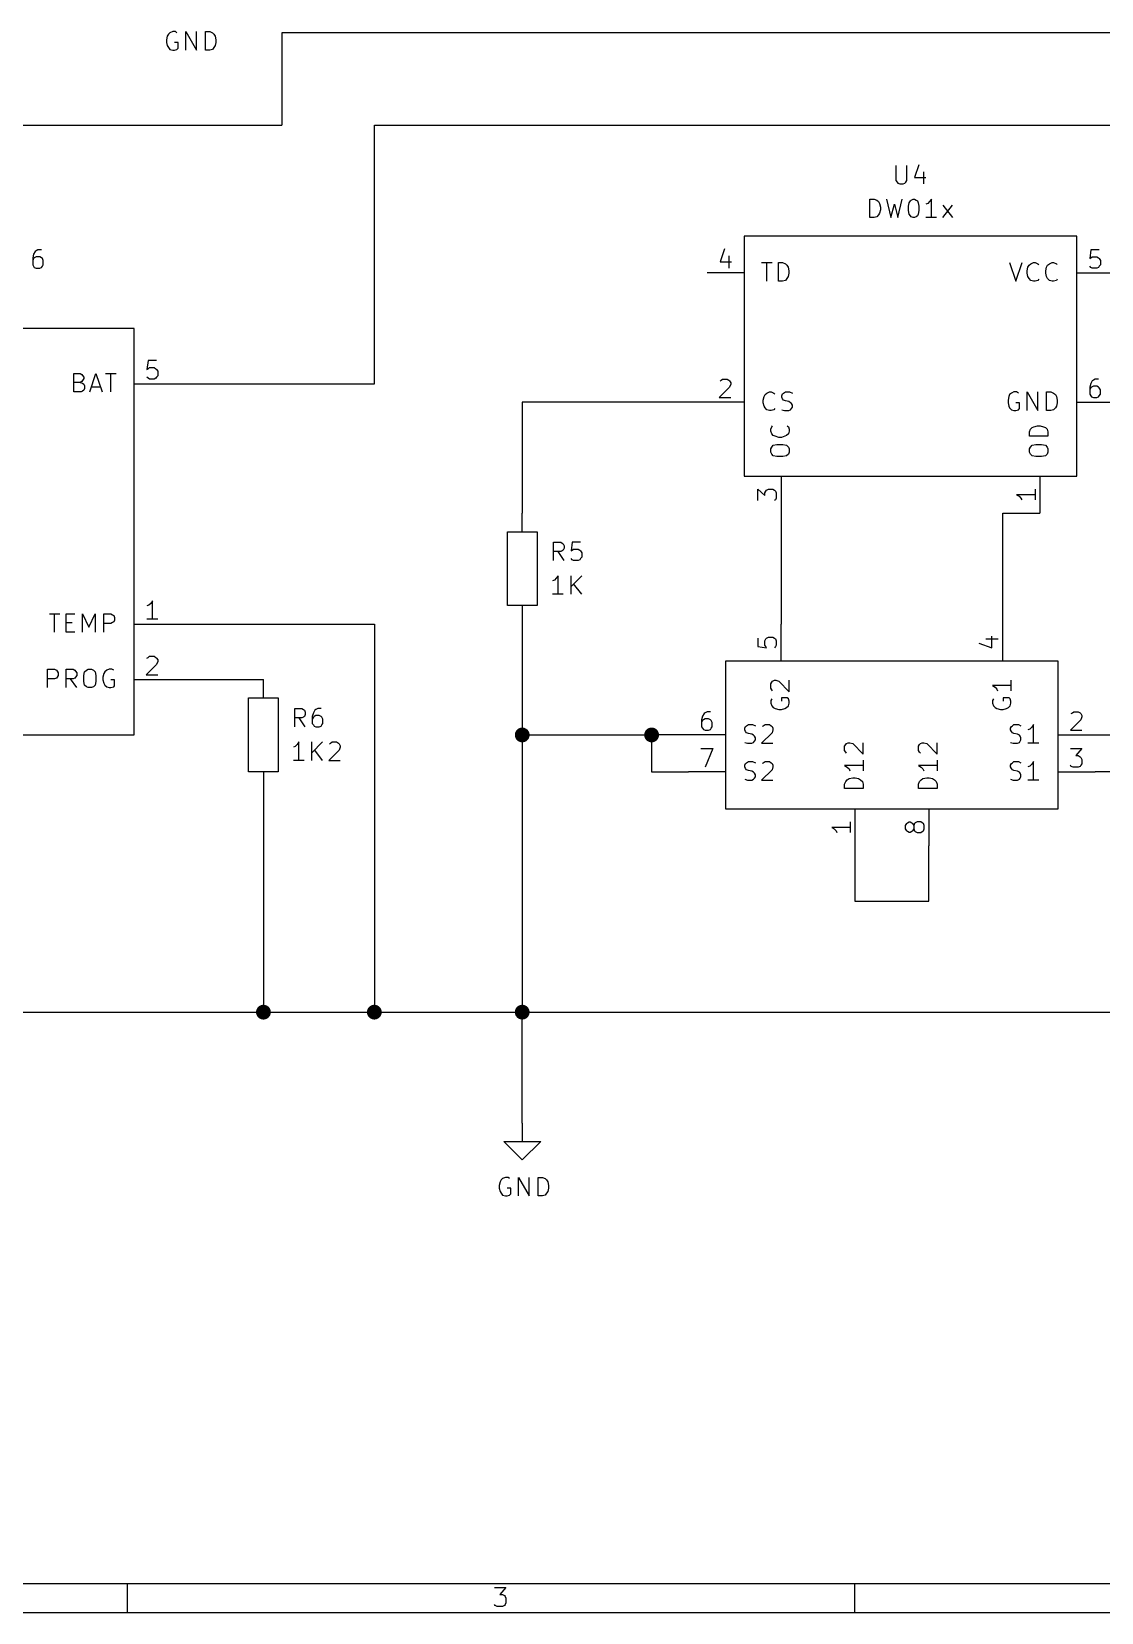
# Model space of a CAD drawing. Extents: x 10 to 287, y -200 to -10.
# Drawn here: x 103.5 to 176.9, y -200 to -91.4 of the extents above; entities that cross this region are included whole.
import ezdxf

# ---------------------------------------------------------------- set-up
doc = ezdxf.new("R2010")
doc.units = 0
doc.header["$MEASUREMENT"] = 0
for name, color, linetype in [('CYAN2', 4, 'CONTINUOUS'), ('GREEN2', 3, 'CONTINUOUS'), ('RED2', 1, 'CONTINUOUS')]:
    doc.layers.add(name, color=color, linetype=linetype)

msp = doc.modelspace()

# ---------------------------------------------------------------- linework, layer by layer
at = {"layer": 'CYAN2', "linetype": 'CONTINUOUS'}
for p, q in [((112.776, -91.6686), (112.725, -91.9226)), ((112.725, -91.9226), (112.725, -92.1004)), ((112.725, -92.1004), (112.776, -92.329)), ((112.852, -91.5416), (112.776, -91.6686)), ((112.776, -92.329), (112.852, -92.456)), ((112.954, -91.44), (112.852, -91.5416)), ((113.157, -91.3638), (112.954, -91.44)), ((113.335, -91.3638), (113.157, -91.3638)), ((113.513, -92.1004), (113.259, -92.1004)), ((113.436, -91.44), (113.335, -91.3638)), ((113.513, -92.5068), (113.513, -92.1004)), ((114.046, -92.6338), (114.046, -91.3638)), ((114.046, -91.3638), (114.783, -92.6338)), ((114.783, -92.6338), (114.783, -91.3638)), ((115.392, -92.6338), (115.392, -91.3638)), ((115.392, -91.3638), (115.697, -91.3638)), ((115.697, -91.3638), (115.875, -91.44)), ((115.875, -91.44), (115.976, -91.5416)), ((115.976, -91.5416), (116.053, -91.6686)), ((116.053, -92.329), (115.976, -92.456)), ((116.053, -91.6686), (116.103, -91.9226)), ((116.103, -92.1004), (116.053, -92.329)), ((116.103, -91.9226), (116.103, -92.1004)), ((112.852, -92.456), (112.954, -92.583)), ((112.954, -92.583), (113.157, -92.6338)), ((113.157, -92.6338), (113.259, -92.6338)), ((113.259, -92.6338), (113.436, -92.583)), ((113.436, -92.583), (113.513, -92.5068)), ((115.697, -92.6338), (115.392, -92.6338)), ((115.875, -92.583), (115.697, -92.6338)), ((115.976, -92.456), (115.875, -92.583)), ((162.839, -100.559), (162.839, -101.6)), ((163.576, -101.6), (163.576, -100.559)), ((164.414, -100.508), (164.109, -101.397)), ((164.719, -100.99), (164.719, -101.829)), ((162.839, -101.6), (162.916, -101.702)), ((162.916, -101.702), (162.966, -101.778)), ((162.966, -101.778), (163.093, -101.829)), ((163.093, -101.829), (163.322, -101.829)), ((163.322, -101.829), (163.449, -101.778)), ((163.449, -101.778), (163.525, -101.702)), ((163.525, -101.702), (163.576, -101.6)), ((164.109, -101.397), (164.897, -101.397)), ((161.036, -104.14), (161.036, -102.87)), ((161.036, -102.87), (161.341, -102.87)), ((161.341, -102.87), (161.519, -102.946)), ((161.519, -102.946), (161.646, -103.048)), ((161.646, -103.048), (161.696, -103.175)), ((161.696, -103.175), (161.773, -103.429)), ((162.179, -102.87), (162.484, -104.14)), ((162.966, -104.14), (163.271, -102.87)), ((163.703, -103.353), (163.754, -103.124)), ((163.754, -103.124), (163.83, -102.997)), ((163.83, -102.997), (163.881, -102.946)), ((163.881, -102.946), (164.008, -102.87)), ((164.008, -102.87), (164.109, -102.87)), ((164.109, -102.87), (164.236, -102.946)), ((164.236, -102.946), (164.313, -102.997)), ((164.313, -102.997), (164.363, -103.124)), ((164.363, -103.124), (164.414, -103.353)), ((165.024, -103.175), (164.897, -103.226)), ((165.151, -103.048), (165.024, -103.175)), ((165.278, -102.87), (165.151, -103.048)), ((165.278, -104.14), (165.278, -102.87)), ((161.341, -104.14), (161.036, -104.14)), ((161.519, -104.089), (161.341, -104.14)), ((161.646, -103.962), (161.519, -104.089)), ((161.696, -103.835), (161.646, -103.962)), ((161.773, -103.607), (161.696, -103.835)), ((161.773, -103.429), (161.773, -103.607)), ((162.484, -104.14), (162.738, -103.226)), ((162.738, -103.226), (162.966, -104.14)), ((163.703, -103.657), (163.703, -103.353)), ((163.754, -103.911), (163.703, -103.657)), ((163.83, -104.013), (163.754, -103.911)), ((163.881, -104.089), (163.83, -104.013)), ((164.008, -104.14), (163.881, -104.089)), ((164.109, -104.14), (164.008, -104.14)), ((164.236, -104.089), (164.109, -104.14)), ((164.313, -104.013), (164.236, -104.089)), ((164.363, -103.911), (164.313, -104.013)), ((164.414, -103.657), (164.363, -103.911)), ((164.414, -103.353), (164.414, -103.657)), ((165.633, -104.14), (164.897, -104.14)), ((166.065, -104.14), (166.726, -103.302)), ((166.065, -103.302), (166.726, -104.14)), ((103.759, -106.426), (103.708, -106.477)), ((103.886, -106.35), (103.759, -106.426)), ((104.14, -106.35), (103.886, -106.35)), ((103.581, -106.655), (103.53, -106.909)), ((103.53, -106.909), (103.53, -107.391)), ((103.581, -106.959), (103.53, -107.086)), ((103.53, -107.391), (103.581, -107.493)), ((103.708, -106.477), (103.581, -106.655)), ((103.632, -106.909), (103.581, -106.959)), ((103.581, -107.493), (103.632, -107.569)), ((103.759, -106.832), (103.632, -106.909)), ((104.013, -106.832), (103.759, -106.832)), ((104.14, -106.909), (104.013, -106.832)), ((104.191, -106.959), (104.14, -106.909)), ((104.14, -107.569), (104.191, -107.493)), ((104.242, -107.086), (104.191, -106.959)), ((104.191, -107.493), (104.242, -107.391)), ((104.242, -107.391), (104.242, -107.086)), ((153.594, -107.239), (154.33, -107.239)), ((153.975, -108.509), (153.975, -107.239)), ((154.762, -108.509), (154.762, -107.239)), ((154.762, -107.239), (155.042, -107.239)), ((155.042, -107.239), (155.245, -107.315)), ((155.245, -107.315), (155.346, -107.417)), ((155.346, -107.417), (155.423, -107.544)), ((155.423, -107.544), (155.473, -107.798)), ((170.637, -107.239), (171.069, -108.509)), ((171.069, -108.509), (171.501, -107.239)), ((171.856, -107.798), (171.907, -107.544)), ((171.907, -107.544), (171.983, -107.417)), ((171.983, -107.417), (172.11, -107.315)), ((172.11, -107.315), (172.288, -107.239)), ((172.288, -107.239), (172.39, -107.239)), ((172.39, -107.239), (172.593, -107.315)), ((172.593, -107.315), (172.644, -107.366)), ((173.126, -107.798), (173.177, -107.544)), ((173.177, -107.544), (173.253, -107.417)), ((173.253, -107.417), (173.38, -107.315)), ((173.38, -107.315), (173.558, -107.239)), ((173.558, -107.239), (173.66, -107.239)), ((173.66, -107.239), (173.863, -107.315)), ((173.863, -107.315), (173.914, -107.366)), ((103.632, -107.569), (103.759, -107.62)), ((103.759, -107.62), (104.013, -107.62)), ((104.013, -107.62), (104.14, -107.569)), ((155.042, -108.509), (154.762, -108.509)), ((155.245, -108.458), (155.042, -108.509)), ((155.346, -108.331), (155.245, -108.458)), ((155.423, -108.204), (155.346, -108.331)), ((155.473, -107.975), (155.423, -108.204)), ((155.473, -107.798), (155.473, -107.975)), ((171.856, -107.975), (171.856, -107.798)), ((171.907, -108.204), (171.856, -107.975)), ((171.983, -108.331), (171.907, -108.204)), ((172.11, -108.458), (171.983, -108.331)), ((172.288, -108.509), (172.11, -108.458)), ((172.39, -108.509), (172.288, -108.509)), ((172.593, -108.458), (172.39, -108.509)), ((172.644, -108.382), (172.593, -108.458)), ((173.126, -107.975), (173.126, -107.798)), ((173.177, -108.204), (173.126, -107.975)), ((173.253, -108.331), (173.177, -108.204)), ((173.38, -108.458), (173.253, -108.331)), ((173.558, -108.509), (173.38, -108.458)), ((173.66, -108.509), (173.558, -108.509)), ((173.863, -108.458), (173.66, -108.509)), ((173.914, -108.382), (173.863, -108.458)), ((106.35, -116.129), (106.35, -114.859)), ((106.35, -114.859), (106.782, -114.859)), ((106.782, -114.859), (106.909, -114.935)), ((106.909, -114.935), (106.959, -114.986)), ((106.959, -114.986), (107.036, -115.113)), ((107.036, -115.113), (107.036, -115.214)), ((107.442, -116.129), (107.874, -114.859)), ((107.874, -114.859), (108.306, -116.129)), ((108.534, -114.859), (109.271, -114.859)), ((108.89, -116.129), (108.89, -114.859)), ((106.782, -115.468), (106.35, -115.468)), ((106.858, -116.129), (106.35, -116.129)), ((106.909, -115.418), (106.782, -115.468)), ((106.782, -115.468), (106.959, -115.519)), ((106.959, -116.078), (106.858, -116.129)), ((106.959, -115.341), (106.909, -115.418)), ((107.036, -115.214), (106.959, -115.341)), ((106.959, -115.519), (107.036, -115.595)), ((107.036, -116.002), (106.959, -116.078)), ((107.036, -115.595), (107.086, -115.697)), ((107.086, -115.9), (107.036, -116.002)), ((107.086, -115.697), (107.086, -115.9)), ((107.569, -115.773), (108.179, -115.773)), ((153.848, -116.307), (153.975, -116.205)), ((153.975, -116.205), (154.153, -116.129)), ((154.153, -116.129), (154.254, -116.129)), ((154.254, -116.129), (154.457, -116.205)), ((154.457, -116.205), (154.508, -116.256)), ((155.042, -116.256), (155.118, -116.205)), ((155.118, -116.205), (155.245, -116.129)), ((155.245, -116.129), (155.524, -116.129)), ((155.524, -116.129), (155.727, -116.205)), ((170.764, -116.205), (170.637, -116.307)), ((170.942, -116.129), (170.764, -116.205)), ((171.12, -116.129), (170.942, -116.129)), ((171.247, -116.205), (171.12, -116.129)), ((171.856, -117.399), (171.856, -116.129)), ((171.856, -116.129), (172.593, -117.399)), ((172.593, -117.399), (172.593, -116.129)), ((173.177, -117.399), (173.177, -116.129)), ((173.177, -116.129), (173.482, -116.129)), ((173.482, -116.129), (173.66, -116.205)), ((173.66, -116.205), (173.787, -116.307)), ((153.721, -116.688), (153.772, -116.434)), ((153.721, -116.865), (153.721, -116.688)), ((153.772, -117.094), (153.721, -116.865)), ((153.772, -116.434), (153.848, -116.307)), ((153.848, -117.221), (153.772, -117.094)), ((153.975, -117.348), (153.848, -117.221)), ((154.508, -117.272), (154.457, -117.348)), ((154.991, -116.383), (155.042, -116.256)), ((154.991, -116.484), (154.991, -116.383)), ((155.042, -116.611), (154.991, -116.484)), ((155.118, -116.688), (155.042, -116.611)), ((155.245, -116.738), (155.118, -116.688)), ((155.473, -116.789), (155.245, -116.738)), ((155.6, -116.865), (155.473, -116.789)), ((155.651, -116.916), (155.6, -116.865)), ((155.6, -117.348), (155.651, -117.272)), ((155.727, -117.043), (155.651, -116.916)), ((155.651, -117.272), (155.727, -117.17)), ((155.727, -117.17), (155.727, -117.043)), ((170.586, -116.434), (170.536, -116.688)), ((170.536, -116.688), (170.536, -116.865)), ((170.536, -116.865), (170.586, -117.094)), ((170.637, -116.307), (170.586, -116.434)), ((170.586, -117.094), (170.637, -117.221)), ((170.637, -117.221), (170.764, -117.348)), ((171.323, -116.865), (171.069, -116.865)), ((171.247, -117.348), (171.323, -117.272)), ((171.323, -117.272), (171.323, -116.865)), ((173.787, -117.221), (173.66, -117.348)), ((173.787, -116.307), (173.863, -116.434)), ((173.863, -117.094), (173.787, -117.221)), ((173.863, -116.434), (173.914, -116.688)), ((173.914, -116.865), (173.863, -117.094)), ((173.914, -116.688), (173.914, -116.865)), ((154.153, -117.399), (153.975, -117.348)), ((154.254, -117.399), (154.153, -117.399)), ((154.457, -117.348), (154.254, -117.399)), ((154.991, -117.348), (155.169, -117.399)), ((155.169, -117.399), (155.473, -117.399)), ((155.473, -117.399), (155.6, -117.348)), ((170.764, -117.348), (170.942, -117.399)), ((170.942, -117.399), (171.069, -117.399)), ((171.069, -117.399), (171.247, -117.348)), ((173.482, -117.399), (173.177, -117.399)), ((173.66, -117.348), (173.482, -117.399)), ((154.229, -118.694), (154.305, -118.516)), ((154.229, -118.821), (154.229, -118.694)), ((154.305, -118.999), (154.229, -118.821)), ((154.305, -118.516), (154.356, -118.466)), ((154.407, -119.126), (154.305, -118.999)), ((154.534, -119.177), (154.407, -119.126)), ((154.788, -119.253), (154.534, -119.177)), ((154.965, -119.253), (154.788, -119.253)), ((155.194, -119.177), (154.965, -119.253)), ((155.321, -119.126), (155.194, -119.177)), ((155.448, -118.999), (155.321, -119.126)), ((155.372, -118.466), (155.448, -118.516)), ((155.448, -118.516), (155.499, -118.694)), ((155.499, -118.821), (155.448, -118.999)), ((155.499, -118.694), (155.499, -118.821)), ((172.009, -118.872), (172.085, -118.694)), ((172.009, -119.177), (172.009, -118.872)), ((173.279, -119.177), (172.009, -119.177)), ((172.085, -118.694), (172.187, -118.567)), ((172.187, -118.567), (172.314, -118.516)), ((172.314, -118.516), (172.568, -118.466)), ((172.568, -118.466), (172.745, -118.466)), ((172.745, -118.466), (172.974, -118.516)), ((172.974, -118.516), (173.101, -118.567)), ((173.101, -118.567), (173.228, -118.694)), ((173.228, -118.694), (173.279, -118.872)), ((173.279, -118.872), (173.279, -119.177)), ((154.229, -120.04), (154.305, -119.913)), ((154.229, -120.269), (154.229, -120.04)), ((154.305, -120.396), (154.229, -120.269)), ((154.305, -119.913), (154.407, -119.786)), ((154.407, -120.523), (154.305, -120.396)), ((154.407, -119.786), (154.661, -119.736)), ((154.661, -120.574), (154.407, -120.523)), ((154.661, -119.736), (155.067, -119.736)), ((155.067, -120.574), (154.661, -120.574)), ((155.067, -119.736), (155.321, -119.786)), ((155.321, -120.523), (155.067, -120.574)), ((155.321, -119.786), (155.448, -119.913)), ((155.448, -120.396), (155.321, -120.523)), ((155.448, -119.913), (155.499, -120.04)), ((155.499, -120.269), (155.448, -120.396)), ((155.499, -120.04), (155.499, -120.269)), ((172.009, -120.04), (172.085, -119.913)), ((172.009, -120.269), (172.009, -120.04)), ((172.085, -120.396), (172.009, -120.269)), ((172.085, -119.913), (172.187, -119.786)), ((172.187, -120.523), (172.085, -120.396)), ((172.187, -119.786), (172.441, -119.736)), ((172.441, -120.574), (172.187, -120.523)), ((172.441, -119.736), (172.847, -119.736)), ((172.847, -120.574), (172.441, -120.574)), ((172.847, -119.736), (173.101, -119.786)), ((173.101, -120.523), (172.847, -120.574)), ((173.101, -119.786), (173.228, -119.913)), ((173.228, -120.396), (173.101, -120.523)), ((173.228, -119.913), (173.279, -120.04)), ((173.279, -120.269), (173.228, -120.396)), ((173.279, -120.04), (173.279, -120.269)), ((139.319, -127.711), (139.319, -126.441)), ((139.319, -126.441), (139.802, -126.441)), ((139.802, -127.102), (139.319, -127.102)), ((140.03, -127.711), (139.624, -127.102)), ((139.802, -126.441), (139.903, -126.517)), ((139.903, -127.051), (139.802, -127.102)), ((139.903, -126.517), (139.979, -126.568)), ((139.979, -127), (139.903, -127.051)), ((139.979, -126.568), (140.03, -126.695)), ((140.03, -126.873), (139.979, -127)), ((140.03, -126.695), (140.03, -126.873)), ((140.589, -126.441), (140.513, -127.051)), ((140.513, -127.051), (140.589, -127)), ((141.173, -126.441), (140.589, -126.441)), ((140.589, -127), (140.691, -126.924)), ((140.691, -126.924), (140.995, -126.924)), ((140.995, -126.924), (141.122, -127)), ((141.122, -127), (141.173, -127.051)), ((141.173, -127.051), (141.249, -127.178)), ((140.589, -127.66), (140.513, -127.584)), ((140.691, -127.711), (140.589, -127.66)), ((140.995, -127.711), (140.691, -127.711)), ((141.122, -127.66), (140.995, -127.711)), ((141.173, -127.584), (141.122, -127.66)), ((141.249, -127.483), (141.173, -127.584)), ((141.249, -127.178), (141.249, -127.483)), ((139.37, -129.057), (139.243, -129.108)), ((139.497, -128.93), (139.37, -129.057)), ((139.624, -128.753), (139.497, -128.93)), ((139.624, -130.023), (139.624, -128.753)), ((140.513, -130.023), (140.513, -128.753)), ((141.249, -128.753), (140.513, -129.489)), ((139.979, -130.023), (139.243, -130.023)), ((141.249, -130.023), (140.691, -129.311)), ((104.673, -131.369), (105.385, -131.369)), ((105.029, -132.639), (105.029, -131.369)), ((105.816, -132.639), (105.816, -131.369)), ((105.816, -131.369), (106.426, -131.369)), ((106.959, -132.639), (106.959, -131.369)), ((106.959, -131.369), (107.391, -132.283)), ((107.391, -132.283), (107.823, -131.369)), ((107.823, -131.369), (107.823, -132.639)), ((108.407, -132.639), (108.407, -131.369)), ((108.407, -131.369), (108.89, -131.369)), ((108.89, -131.369), (109.017, -131.445)), ((109.017, -131.445), (109.093, -131.496)), ((105.816, -131.978), (106.248, -131.978)), ((108.89, -132.029), (108.407, -132.029)), ((109.017, -131.978), (108.89, -132.029)), ((109.093, -131.928), (109.017, -131.978)), ((109.093, -131.496), (109.144, -131.623)), ((109.144, -131.801), (109.093, -131.928)), ((109.144, -131.623), (109.144, -131.801)), ((106.426, -132.639), (105.816, -132.639)), ((104.546, -136.449), (104.546, -135.179)), ((104.546, -135.179), (105.029, -135.179)), ((105.029, -135.179), (105.156, -135.255)), ((105.156, -135.788), (105.029, -135.839)), ((105.156, -135.255), (105.207, -135.306)), ((105.207, -135.738), (105.156, -135.788)), ((105.207, -135.306), (105.283, -135.433)), ((105.283, -135.611), (105.207, -135.738)), ((105.283, -135.433), (105.283, -135.611)), ((105.816, -136.449), (105.816, -135.179)), ((105.816, -135.179), (106.299, -135.179)), ((106.299, -135.179), (106.426, -135.255)), ((106.426, -135.788), (106.299, -135.839)), ((106.426, -135.255), (106.477, -135.306)), ((106.477, -135.738), (106.426, -135.788)), ((106.477, -135.306), (106.553, -135.433)), ((106.553, -135.611), (106.477, -135.738)), ((106.553, -135.433), (106.553, -135.611)), ((107.036, -135.611), (107.086, -135.357)), ((107.036, -136.017), (107.036, -135.611)), ((107.086, -135.357), (107.213, -135.255)), ((107.213, -135.255), (107.34, -135.179)), ((107.34, -135.179), (107.569, -135.179)), ((107.569, -135.179), (107.696, -135.255)), ((107.696, -135.255), (107.823, -135.357)), ((107.823, -135.357), (107.874, -135.611)), ((107.874, -135.611), (107.874, -136.017)), ((108.407, -135.484), (108.356, -135.738)), ((108.356, -135.738), (108.356, -135.915)), ((108.483, -135.357), (108.407, -135.484)), ((108.61, -135.255), (108.483, -135.357)), ((108.788, -135.179), (108.61, -135.255)), ((108.966, -135.179), (108.788, -135.179)), ((109.093, -135.255), (108.966, -135.179)), ((105.029, -135.839), (104.546, -135.839)), ((106.299, -135.839), (105.816, -135.839)), ((106.553, -136.449), (106.121, -135.839)), ((107.086, -136.271), (107.036, -136.017)), ((107.213, -136.398), (107.086, -136.271)), ((107.34, -136.449), (107.213, -136.398)), ((107.569, -136.449), (107.34, -136.449)), ((107.696, -136.398), (107.569, -136.449)), ((107.823, -136.271), (107.696, -136.398)), ((107.874, -136.017), (107.823, -136.271)), ((108.356, -135.915), (108.407, -136.144)), ((108.407, -136.144), (108.483, -136.271)), ((108.483, -136.271), (108.61, -136.398)), ((108.61, -136.398), (108.788, -136.449)), ((108.788, -136.449), (108.89, -136.449)), ((109.144, -135.915), (108.89, -135.915)), ((108.89, -136.449), (109.093, -136.398)), ((109.093, -136.398), (109.144, -136.322)), ((109.144, -136.322), (109.144, -135.915)), ((154.229, -136.195), (154.305, -136.068)), ((154.229, -136.474), (154.229, -136.195)), ((154.305, -136.601), (154.229, -136.474)), ((154.305, -136.068), (154.356, -135.992)), ((154.356, -136.677), (154.305, -136.601)), ((154.356, -135.992), (154.483, -135.941)), ((154.483, -135.941), (154.584, -135.941)), ((154.584, -135.941), (154.788, -135.992)), ((154.788, -135.992), (155.499, -136.728)), ((155.499, -136.728), (155.499, -135.941)), ((170.739, -136.296), (169.469, -136.296)), ((169.469, -136.296), (169.647, -136.423)), ((169.647, -136.423), (169.774, -136.55)), ((169.774, -136.55), (169.824, -136.677)), ((170.739, -135.941), (170.739, -136.677)), ((121.539, -139.141), (121.539, -137.871)), ((121.539, -137.871), (122.022, -137.871)), ((122.022, -137.871), (122.123, -137.947)), ((122.123, -137.947), (122.199, -137.998)), ((122.987, -137.947), (122.911, -137.998)), ((123.114, -137.871), (122.987, -137.947)), ((123.342, -137.871), (123.114, -137.871)), ((154.305, -137.211), (154.229, -137.338)), ((154.229, -137.338), (154.229, -137.516)), ((154.229, -137.516), (154.305, -137.693)), ((154.305, -137.693), (154.407, -137.82)), ((154.407, -137.82), (154.534, -137.871)), ((154.534, -137.871), (154.788, -137.947)), ((154.788, -137.947), (154.965, -137.947)), ((155.372, -137.16), (154.965, -137.16)), ((154.965, -137.16), (154.965, -137.389)), ((154.965, -137.947), (155.194, -137.871)), ((155.194, -137.871), (155.321, -137.82)), ((155.321, -137.82), (155.448, -137.693)), ((155.448, -137.211), (155.372, -137.16)), ((155.499, -137.389), (155.448, -137.211)), ((155.448, -137.693), (155.499, -137.516)), ((155.499, -137.516), (155.499, -137.389)), ((169.545, -137.211), (169.469, -137.338)), ((169.469, -137.338), (169.469, -137.516)), ((169.469, -137.516), (169.545, -137.693)), ((169.545, -137.693), (169.647, -137.82)), ((169.647, -137.82), (169.774, -137.871)), ((169.774, -137.871), (170.028, -137.947)), ((170.028, -137.947), (170.205, -137.947)), ((170.612, -137.16), (170.205, -137.16)), ((170.205, -137.16), (170.205, -137.389)), ((170.205, -137.947), (170.434, -137.871)), ((170.434, -137.871), (170.561, -137.82)), ((170.561, -137.82), (170.688, -137.693)), ((170.688, -137.211), (170.612, -137.16)), ((170.739, -137.389), (170.688, -137.211)), ((170.688, -137.693), (170.739, -137.516)), ((170.739, -137.516), (170.739, -137.389)), ((122.022, -138.532), (121.539, -138.532)), ((122.25, -139.141), (121.844, -138.532)), ((122.123, -138.481), (122.022, -138.532)), ((122.199, -138.43), (122.123, -138.481)), ((122.199, -137.998), (122.25, -138.125)), ((122.25, -138.303), (122.199, -138.43)), ((122.25, -138.125), (122.25, -138.303)), ((122.809, -138.176), (122.733, -138.43)), ((122.733, -138.43), (122.733, -138.913)), ((122.809, -138.481), (122.733, -138.608)), ((122.733, -138.913), (122.809, -139.014)), ((122.911, -137.998), (122.809, -138.176)), ((122.86, -138.43), (122.809, -138.481)), ((122.809, -139.014), (122.86, -139.09)), ((122.987, -138.354), (122.86, -138.43)), ((123.215, -138.354), (122.987, -138.354)), ((123.342, -138.43), (123.215, -138.354)), ((123.393, -138.481), (123.342, -138.43)), ((123.342, -139.09), (123.393, -139.014)), ((123.469, -138.608), (123.393, -138.481)), ((123.393, -139.014), (123.469, -138.913)), ((123.469, -138.913), (123.469, -138.608)), ((152.578, -139.065), (152.705, -138.989)), ((152.705, -138.989), (152.984, -138.989)), ((152.984, -138.989), (153.187, -139.065)), ((153.721, -139.065), (153.848, -138.989)), ((153.848, -138.989), (154.153, -138.989)), ((154.153, -138.989), (154.254, -139.065)), ((170.84, -139.065), (170.942, -138.989)), ((170.942, -138.989), (171.247, -138.989)), ((171.247, -138.989), (171.425, -139.065)), ((172.288, -138.989), (172.161, -139.167)), ((172.288, -140.259), (172.288, -138.989)), ((122.86, -139.09), (122.987, -139.141)), ((122.987, -139.141), (123.215, -139.141)), ((123.215, -139.141), (123.342, -139.09)), ((152.451, -139.243), (152.502, -139.116)), ((152.451, -139.344), (152.451, -139.243)), ((152.502, -139.471), (152.451, -139.344)), ((152.502, -139.116), (152.578, -139.065)), ((152.578, -139.548), (152.502, -139.471)), ((152.705, -139.598), (152.578, -139.548)), ((152.933, -139.649), (152.705, -139.598)), ((153.06, -139.725), (152.933, -139.649)), ((153.111, -139.776), (153.06, -139.725)), ((153.06, -140.208), (153.111, -140.132)), ((153.187, -139.903), (153.111, -139.776)), ((153.111, -140.132), (153.187, -140.03)), ((153.187, -140.03), (153.187, -139.903)), ((154.33, -139.548), (153.594, -140.259)), ((153.67, -139.116), (153.721, -139.065)), ((154.254, -139.065), (154.33, -139.116)), ((154.33, -139.116), (154.381, -139.243)), ((154.381, -139.344), (154.33, -139.548)), ((154.381, -139.243), (154.381, -139.344)), ((170.713, -139.243), (170.764, -139.116)), ((170.713, -139.344), (170.713, -139.243)), ((170.764, -139.471), (170.713, -139.344)), ((170.764, -139.116), (170.84, -139.065)), ((170.84, -139.548), (170.764, -139.471)), ((170.942, -139.598), (170.84, -139.548)), ((171.196, -139.649), (170.942, -139.598)), ((171.323, -139.725), (171.196, -139.649)), ((171.374, -139.776), (171.323, -139.725)), ((171.323, -140.208), (171.374, -140.132)), ((171.425, -139.903), (171.374, -139.776)), ((171.374, -140.132), (171.425, -140.03)), ((171.425, -140.03), (171.425, -139.903)), ((172.034, -139.294), (171.907, -139.344)), ((172.161, -139.167), (172.034, -139.294)), ((121.564, -140.487), (121.437, -140.538)), ((121.691, -140.36), (121.564, -140.487)), ((121.818, -140.183), (121.691, -140.36)), ((121.818, -141.453), (121.818, -140.183)), ((122.707, -141.453), (122.707, -140.183)), ((123.444, -140.183), (122.707, -140.919)), ((123.444, -141.453), (122.911, -140.741)), ((124.587, -140.741), (123.876, -141.453)), ((123.927, -140.31), (123.977, -140.259)), ((123.977, -140.259), (124.104, -140.183)), ((124.104, -140.183), (124.409, -140.183)), ((124.409, -140.183), (124.536, -140.259)), ((124.536, -140.259), (124.587, -140.31)), ((124.587, -140.31), (124.663, -140.437)), ((124.663, -140.538), (124.587, -140.741)), ((124.663, -140.437), (124.663, -140.538)), ((152.451, -140.208), (152.629, -140.259)), ((152.629, -140.259), (152.933, -140.259)), ((152.933, -140.259), (153.06, -140.208)), ((153.594, -140.259), (154.381, -140.259)), ((159.309, -140.462), (159.385, -140.36)), ((159.309, -140.767), (159.309, -140.462)), ((159.385, -140.894), (159.309, -140.767)), ((159.385, -140.36), (159.436, -140.284)), ((159.436, -140.945), (159.385, -140.894)), ((159.436, -140.284), (159.563, -140.233)), ((159.563, -140.233), (159.664, -140.233)), ((159.664, -140.233), (159.868, -140.284)), ((159.868, -140.284), (160.579, -141.021)), ((160.579, -141.021), (160.579, -140.233)), ((164.389, -140.462), (164.465, -140.36)), ((164.389, -140.767), (164.389, -140.462)), ((164.465, -140.894), (164.389, -140.767)), ((164.465, -140.36), (164.516, -140.284)), ((164.516, -140.945), (164.465, -140.894)), ((164.516, -140.284), (164.643, -140.233)), ((164.643, -140.233), (164.744, -140.233)), ((164.744, -140.233), (164.948, -140.284)), ((164.948, -140.284), (165.659, -141.021)), ((165.659, -141.021), (165.659, -140.233)), ((170.713, -140.208), (170.891, -140.259)), ((170.891, -140.259), (171.196, -140.259)), ((171.196, -140.259), (171.323, -140.208)), ((172.644, -140.259), (171.907, -140.259)), ((122.174, -141.453), (121.437, -141.453)), ((123.876, -141.453), (124.663, -141.453)), ((152.451, -141.783), (152.502, -141.656)), ((152.451, -141.884), (152.451, -141.783)), ((152.502, -142.011), (152.451, -141.884)), ((152.502, -141.656), (152.578, -141.605)), ((152.578, -142.088), (152.502, -142.011)), ((152.578, -141.605), (152.705, -141.529)), ((152.705, -142.138), (152.578, -142.088)), ((152.705, -141.529), (152.984, -141.529)), ((152.933, -142.189), (152.705, -142.138)), ((153.06, -142.265), (152.933, -142.189)), ((152.984, -141.529), (153.187, -141.605)), ((153.111, -142.316), (153.06, -142.265)), ((154.33, -142.088), (153.594, -142.799)), ((153.67, -141.656), (153.721, -141.605)), ((153.721, -141.605), (153.848, -141.529)), ((153.848, -141.529), (154.153, -141.529)), ((154.153, -141.529), (154.254, -141.605)), ((154.254, -141.605), (154.33, -141.656)), ((154.33, -141.656), (154.381, -141.783)), ((154.381, -141.884), (154.33, -142.088)), ((154.381, -141.783), (154.381, -141.884)), ((160.579, -141.808), (159.309, -141.808)), ((159.309, -141.808), (159.487, -141.91)), ((159.487, -141.91), (159.614, -142.037)), ((159.614, -142.037), (159.664, -142.164)), ((160.579, -141.427), (160.579, -142.164)), ((165.659, -141.808), (164.389, -141.808)), ((164.389, -141.808), (164.567, -141.91)), ((164.567, -141.91), (164.694, -142.037)), ((164.694, -142.037), (164.744, -142.164)), ((165.659, -141.427), (165.659, -142.164)), ((170.713, -141.783), (170.764, -141.656)), ((170.713, -141.884), (170.713, -141.783)), ((170.764, -142.011), (170.713, -141.884)), ((170.764, -141.656), (170.84, -141.605)), ((170.84, -142.088), (170.764, -142.011)), ((170.84, -141.605), (170.942, -141.529)), ((170.942, -142.138), (170.84, -142.088)), ((170.942, -141.529), (171.247, -141.529)), ((171.196, -142.189), (170.942, -142.138)), ((171.323, -142.265), (171.196, -142.189)), ((171.247, -141.529), (171.425, -141.605)), ((171.374, -142.316), (171.323, -142.265)), ((172.034, -141.834), (171.907, -141.884)), ((172.161, -141.707), (172.034, -141.834)), ((172.288, -141.529), (172.161, -141.707)), ((172.288, -142.799), (172.288, -141.529)), ((152.451, -142.748), (152.629, -142.799)), ((152.629, -142.799), (152.933, -142.799)), ((152.933, -142.799), (153.06, -142.748)), ((153.06, -142.748), (153.111, -142.672)), ((153.187, -142.443), (153.111, -142.316)), ((153.111, -142.672), (153.187, -142.57)), ((153.187, -142.57), (153.187, -142.443)), ((153.594, -142.799), (154.381, -142.799)), ((159.309, -143.078), (159.385, -142.9)), ((159.309, -143.383), (159.309, -143.078)), ((160.579, -143.383), (159.309, -143.383)), ((159.385, -142.9), (159.487, -142.773)), ((159.487, -142.773), (159.614, -142.697)), ((159.614, -142.697), (159.868, -142.646)), ((159.868, -142.646), (160.045, -142.646)), ((160.045, -142.646), (160.274, -142.697)), ((160.274, -142.697), (160.401, -142.773)), ((160.401, -142.773), (160.528, -142.9)), ((160.528, -142.9), (160.579, -143.078)), ((160.579, -143.078), (160.579, -143.383)), ((164.389, -143.078), (164.465, -142.9)), ((164.389, -143.383), (164.389, -143.078)), ((165.659, -143.383), (164.389, -143.383)), ((164.465, -142.9), (164.567, -142.773)), ((164.567, -142.773), (164.694, -142.697)), ((164.694, -142.697), (164.948, -142.646)), ((164.948, -142.646), (165.125, -142.646)), ((165.125, -142.646), (165.354, -142.697)), ((165.354, -142.697), (165.481, -142.773)), ((165.481, -142.773), (165.608, -142.9)), ((165.608, -142.9), (165.659, -143.078)), ((165.659, -143.078), (165.659, -143.383)), ((170.713, -142.748), (170.891, -142.799)), ((170.891, -142.799), (171.196, -142.799)), ((171.196, -142.799), (171.323, -142.748)), ((171.323, -142.748), (171.374, -142.672)), ((171.425, -142.443), (171.374, -142.316)), ((171.374, -142.672), (171.425, -142.57)), ((171.425, -142.57), (171.425, -142.443)), ((172.644, -142.799), (171.907, -142.799)), ((135.636, -170.409), (135.585, -170.663)), ((135.712, -170.282), (135.636, -170.409)), ((135.814, -170.18), (135.712, -170.282)), ((136.017, -170.104), (135.814, -170.18)), ((136.195, -170.104), (136.017, -170.104)), ((136.296, -170.18), (136.195, -170.104)), ((136.906, -171.374), (136.906, -170.104)), ((136.906, -170.104), (137.643, -171.374)), ((137.643, -171.374), (137.643, -170.104)), ((138.252, -171.374), (138.252, -170.104)), ((138.252, -170.104), (138.557, -170.104)), ((138.557, -170.104), (138.735, -170.18)), ((138.735, -170.18), (138.836, -170.282)), ((138.836, -170.282), (138.913, -170.409)), ((138.913, -170.409), (138.963, -170.663)), ((135.585, -170.663), (135.585, -170.84)), ((135.585, -170.84), (135.636, -171.069)), ((135.636, -171.069), (135.712, -171.196)), ((135.712, -171.196), (135.814, -171.323)), ((135.814, -171.323), (136.017, -171.374)), ((136.017, -171.374), (136.119, -171.374)), ((136.373, -170.84), (136.119, -170.84)), ((136.119, -171.374), (136.296, -171.323)), ((136.296, -171.323), (136.373, -171.247)), ((136.373, -171.247), (136.373, -170.84)), ((138.557, -171.374), (138.252, -171.374)), ((138.735, -171.323), (138.557, -171.374)), ((138.836, -171.196), (138.735, -171.323)), ((138.913, -171.069), (138.836, -171.196)), ((138.963, -170.84), (138.913, -171.069)), ((138.963, -170.663), (138.963, -170.84))]:
    msp.add_line(p, q, dxfattribs=at)
at = {"layer": 'GREEN2', "linetype": 'CONTINUOUS'}
for p, q in [((271.78, -91.44), (120.65, -91.44)), ((120.65, -91.44), (120.65, -97.79)), ((88.9, -97.79), (120.65, -97.79)), ((127, -115.57), (127, -97.79)), ((127, -97.79), (224.79, -97.79)), ((113.03, -115.57), (127, -115.57)), ((149.86, -116.84), (137.16, -116.84)), ((137.16, -116.84), (137.16, -124.46)), ((154.94, -124.46), (154.94, -132.08)), ((170.18, -132.08), (170.18, -124.46)), ((170.18, -124.46), (172.72, -124.46)), ((113.03, -132.08), (127, -132.08)), ((127, -132.08), (127, -158.75)), ((137.16, -132.08), (137.16, -139.7)), ((113.03, -135.89), (119.38, -135.89)), ((137.16, -139.7), (146.05, -139.7)), ((137.16, -139.7), (137.16, -158.75)), ((148.59, -139.7), (146.05, -139.7)), ((146.05, -139.7), (146.05, -142.24)), ((176.53, -139.7), (179.07, -139.7)), ((146.05, -142.24), (148.59, -142.24)), ((179.07, -142.24), (176.53, -142.24)), ((119.38, -143.51), (119.38, -158.75)), ((160.02, -147.32), (160.02, -151.13)), ((165.1, -151.13), (165.1, -147.32)), ((160.02, -151.13), (165.1, -151.13)), ((100.33, -158.75), (119.38, -158.75)), ((119.38, -158.75), (127, -158.75)), ((127, -158.75), (137.16, -158.75)), ((137.16, -158.75), (203.2, -158.75)), ((137.16, -166.37), (137.16, -158.75))]:
    msp.add_line(p, q, dxfattribs=at)
at = {"layer": 'GREEN2', "const_width": 0.508}
for points in [[(136.906, -139.7, 1), (137.414, -139.7, 1)], [(145.796, -139.7, 1), (146.304, -139.7, 1)], [(119.126, -158.75, 1), (119.634, -158.75, 1)], [(126.746, -158.75, 1), (127.254, -158.75, 1)], [(136.906, -158.75, 1), (137.414, -158.75, 1)]]:
    msp.add_lwpolyline(points, format="xyb", close=True, dxfattribs=at)
at = {"layer": 'RED2', "linetype": 'CONTINUOUS'}
for p, q in [((151.054, -106.299), (150.749, -107.188)), ((152.4, -105.41), (152.4, -121.92)), ((175.26, -105.41), (152.4, -105.41)), ((175.26, -121.92), (175.26, -105.41)), ((176.225, -106.35), (176.149, -106.959)), ((176.809, -106.35), (176.225, -106.35)), ((150.749, -107.188), (151.536, -107.188)), ((151.359, -106.782), (151.359, -107.62)), ((176.149, -106.959), (176.225, -106.909)), ((176.225, -107.569), (176.149, -107.493)), ((176.225, -106.909), (176.327, -106.832)), ((176.327, -106.832), (176.632, -106.832)), ((176.632, -106.832), (176.759, -106.909)), ((176.759, -106.909), (176.809, -106.959)), ((176.809, -107.493), (176.759, -107.569)), ((176.809, -106.959), (176.886, -107.086)), ((176.886, -107.391), (176.809, -107.493)), ((176.886, -107.086), (176.886, -107.391)), ((152.4, -107.95), (149.86, -107.95)), ((175.26, -107.95), (177.8, -107.95)), ((176.327, -107.62), (176.225, -107.569)), ((176.632, -107.62), (176.327, -107.62)), ((176.759, -107.569), (176.632, -107.62)), ((110.49, -111.76), (91.44, -111.76)), ((110.49, -139.7), (110.49, -111.76)), ((111.455, -113.97), (111.379, -114.579)), ((112.039, -113.97), (111.455, -113.97)), ((111.379, -114.579), (111.455, -114.529)), ((111.455, -115.189), (111.379, -115.113)), ((111.455, -114.529), (111.557, -114.452)), ((111.557, -114.452), (111.862, -114.452)), ((111.862, -114.452), (111.989, -114.529)), ((111.989, -114.529), (112.039, -114.579)), ((112.039, -115.113), (111.989, -115.189)), ((112.039, -114.579), (112.116, -114.706)), ((112.116, -115.011), (112.039, -115.113)), ((112.116, -114.706), (112.116, -115.011)), ((110.49, -115.57), (113.03, -115.57)), ((111.557, -115.24), (111.455, -115.189)), ((111.862, -115.24), (111.557, -115.24)), ((111.989, -115.189), (111.862, -115.24)), ((151.409, -115.799), (150.698, -116.51)), ((150.749, -115.367), (150.825, -115.316)), ((150.825, -115.316), (150.927, -115.24)), ((150.927, -115.24), (151.232, -115.24)), ((151.232, -115.24), (151.359, -115.316)), ((151.359, -115.316), (151.409, -115.367)), ((151.409, -115.367), (151.486, -115.494)), ((151.486, -115.595), (151.409, -115.799)), ((151.486, -115.494), (151.486, -115.595)), ((176.225, -115.545), (176.149, -115.799)), ((176.149, -115.799), (176.149, -116.281)), ((176.225, -115.849), (176.149, -115.976)), ((176.327, -115.367), (176.225, -115.545)), ((176.276, -115.799), (176.225, -115.849)), ((176.403, -115.722), (176.276, -115.799)), ((176.403, -115.316), (176.327, -115.367)), ((176.53, -115.24), (176.403, -115.316)), ((176.632, -115.722), (176.403, -115.722)), ((176.759, -115.24), (176.53, -115.24)), ((176.759, -115.799), (176.632, -115.722)), ((176.809, -115.849), (176.759, -115.799)), ((176.886, -115.976), (176.809, -115.849)), ((176.886, -116.281), (176.886, -115.976)), ((152.4, -116.84), (149.86, -116.84)), ((150.698, -116.51), (151.486, -116.51)), ((175.26, -116.84), (177.8, -116.84)), ((176.149, -116.281), (176.225, -116.383)), ((176.225, -116.383), (176.276, -116.459)), ((176.276, -116.459), (176.403, -116.51)), ((176.403, -116.51), (176.632, -116.51)), ((176.632, -116.51), (176.759, -116.459)), ((176.759, -116.459), (176.809, -116.383)), ((176.809, -116.383), (176.886, -116.281)), ((152.4, -121.92), (175.26, -121.92)), ((154.94, -121.92), (154.94, -124.46)), ((172.72, -121.92), (172.72, -124.46)), ((153.34, -123.596), (153.34, -122.809)), ((153.34, -122.809), (153.822, -123.241)), ((153.822, -123.063), (153.899, -122.936)), ((153.822, -123.241), (153.822, -123.063)), ((153.899, -122.936), (153.949, -122.885)), ((153.949, -122.885), (154.076, -122.809)), ((154.076, -122.809), (154.381, -122.809)), ((154.381, -122.809), (154.483, -122.885)), ((154.483, -122.885), (154.559, -122.936)), ((154.559, -123.546), (154.483, -123.596)), ((154.559, -122.936), (154.61, -123.063)), ((154.61, -123.419), (154.559, -123.546)), ((154.61, -123.063), (154.61, -123.419)), ((172.39, -123.19), (171.12, -123.19)), ((171.12, -123.19), (171.298, -123.292)), ((171.298, -123.292), (171.425, -123.419)), ((171.425, -123.419), (171.475, -123.546)), ((172.39, -122.809), (172.39, -123.546)), ((137.16, -125.73), (137.16, -124.46)), ((136.144, -130.81), (136.144, -125.73)), ((136.144, -125.73), (138.176, -125.73)), ((138.176, -125.73), (138.176, -130.81)), ((111.506, -130.785), (111.379, -130.835)), ((111.633, -130.658), (111.506, -130.785)), ((111.76, -130.48), (111.633, -130.658)), ((111.76, -131.75), (111.76, -130.48)), ((138.176, -130.81), (136.144, -130.81)), ((137.16, -130.81), (137.16, -132.08)), ((110.49, -132.08), (113.03, -132.08)), ((112.116, -131.75), (111.379, -131.75)), ((154.94, -134.62), (154.94, -132.08)), ((170.18, -134.62), (170.18, -132.08)), ((153.34, -133.045), (153.34, -133.629)), ((153.822, -133.223), (153.899, -133.096)), ((153.822, -133.528), (153.822, -133.223)), ((153.899, -133.629), (153.822, -133.528)), ((153.899, -133.096), (153.949, -133.045)), ((153.949, -133.045), (154.076, -132.969)), ((154.076, -132.969), (154.381, -132.969)), ((154.381, -132.969), (154.483, -133.045)), ((154.483, -133.045), (154.559, -133.096)), ((154.559, -133.096), (154.61, -133.223)), ((154.61, -133.528), (154.559, -133.629)), ((154.61, -133.223), (154.61, -133.528)), ((168.529, -133.401), (169.418, -133.706)), ((169.012, -133.096), (169.85, -133.096)), ((169.418, -133.706), (169.418, -132.918)), ((111.379, -134.417), (111.455, -134.366)), ((111.455, -134.366), (111.557, -134.29)), ((111.557, -134.29), (111.862, -134.29)), ((111.862, -134.29), (111.989, -134.366)), ((111.989, -134.366), (112.039, -134.417)), ((112.039, -134.417), (112.116, -134.544)), ((112.116, -134.645), (112.039, -134.849)), ((112.116, -134.544), (112.116, -134.645)), ((151.13, -134.62), (151.13, -144.78)), ((173.99, -134.62), (151.13, -134.62)), ((153.34, -133.629), (153.949, -133.706)), ((153.949, -133.706), (153.899, -133.629)), ((154.559, -133.629), (154.483, -133.706)), ((173.99, -144.78), (173.99, -134.62)), ((112.039, -134.849), (111.328, -135.56)), ((111.328, -135.56), (112.116, -135.56)), ((110.49, -135.89), (113.03, -135.89)), ((119.38, -137.16), (119.38, -135.89)), ((118.364, -142.24), (118.364, -137.16)), ((118.364, -137.16), (120.396, -137.16)), ((120.396, -137.16), (120.396, -142.24)), ((149.555, -138.405), (149.479, -138.659)), ((149.479, -138.659), (149.479, -139.141)), ((149.555, -138.709), (149.479, -138.836)), ((149.657, -138.227), (149.555, -138.405)), ((149.606, -138.659), (149.555, -138.709)), ((149.733, -138.582), (149.606, -138.659)), ((149.733, -138.176), (149.657, -138.227)), ((149.86, -138.1), (149.733, -138.176)), ((149.962, -138.582), (149.733, -138.582)), ((150.089, -138.1), (149.86, -138.1)), ((150.089, -138.659), (149.962, -138.582)), ((150.139, -138.709), (150.089, -138.659)), ((150.216, -138.836), (150.139, -138.709)), ((150.216, -139.141), (150.216, -138.836)), ((175.539, -138.659), (174.828, -139.37)), ((174.879, -138.227), (174.955, -138.176)), ((174.955, -138.176), (175.057, -138.1)), ((175.057, -138.1), (175.362, -138.1)), ((175.362, -138.1), (175.489, -138.176)), ((175.489, -138.176), (175.539, -138.227)), ((175.539, -138.227), (175.616, -138.354)), ((175.616, -138.455), (175.539, -138.659)), ((175.616, -138.354), (175.616, -138.455)), ((91.44, -139.7), (110.49, -139.7)), ((151.13, -139.7), (148.59, -139.7)), ((149.479, -139.141), (149.555, -139.243)), ((149.555, -139.243), (149.606, -139.319)), ((149.606, -139.319), (149.733, -139.37)), ((149.733, -139.37), (149.962, -139.37)), ((149.962, -139.37), (150.089, -139.319)), ((150.089, -139.319), (150.139, -139.243)), ((150.139, -139.243), (150.216, -139.141)), ((173.99, -139.7), (176.53, -139.7)), ((174.828, -139.37), (175.616, -139.37)), ((149.428, -140.64), (150.266, -140.64)), ((150.266, -140.64), (149.733, -141.91)), ((174.828, -140.64), (175.616, -140.64)), ((175.616, -140.64), (175.184, -141.122)), ((175.184, -141.122), (175.362, -141.122)), ((175.362, -141.122), (175.489, -141.199)), ((175.489, -141.199), (175.539, -141.249)), ((120.396, -142.24), (118.364, -142.24)), ((119.38, -142.24), (119.38, -143.51)), ((151.13, -142.24), (148.59, -142.24)), ((173.99, -142.24), (176.53, -142.24)), ((174.879, -141.859), (174.828, -141.783)), ((175.006, -141.91), (174.879, -141.859)), ((175.362, -141.91), (175.006, -141.91)), ((175.489, -141.859), (175.362, -141.91)), ((175.539, -141.783), (175.489, -141.859)), ((175.539, -141.249), (175.616, -141.376)), ((175.616, -141.681), (175.539, -141.783)), ((175.616, -141.376), (175.616, -141.681)), ((151.13, -144.78), (173.99, -144.78)), ((160.02, -144.78), (160.02, -147.32)), ((165.1, -144.78), (165.1, -147.32)), ((159.69, -146.05), (158.42, -146.05)), ((158.42, -146.05), (158.598, -146.152)), ((158.598, -146.152), (158.725, -146.279)), ((158.725, -146.279), (158.775, -146.406)), ((159.69, -145.669), (159.69, -146.406)), ((163.5, -145.923), (163.576, -145.796)), ((163.5, -146.152), (163.5, -145.923)), ((163.576, -146.279), (163.5, -146.152)), ((163.576, -145.796), (163.627, -145.745)), ((163.627, -146.329), (163.576, -146.279)), ((163.627, -145.745), (163.754, -145.669)), ((163.754, -146.406), (163.627, -146.329)), ((163.754, -145.669), (163.805, -145.669)), ((163.805, -146.406), (163.754, -146.406)), ((163.805, -145.669), (163.932, -145.745)), ((163.932, -146.329), (163.805, -146.406)), ((163.932, -145.745), (163.982, -145.796)), ((163.982, -146.279), (163.932, -146.329)), ((163.982, -145.796), (164.059, -145.923)), ((164.059, -146.152), (163.982, -146.279)), ((164.109, -145.796), (164.059, -145.923)), ((164.059, -145.923), (164.059, -146.152)), ((164.059, -146.152), (164.109, -146.279)), ((164.16, -145.745), (164.109, -145.796)), ((164.109, -146.279), (164.16, -146.329)), ((164.287, -145.669), (164.16, -145.745)), ((164.16, -146.329), (164.287, -146.406)), ((164.541, -145.669), (164.287, -145.669)), ((164.287, -146.406), (164.541, -146.406)), ((164.643, -145.745), (164.541, -145.669)), ((164.541, -146.406), (164.643, -146.329)), ((164.719, -145.796), (164.643, -145.745)), ((164.643, -146.329), (164.719, -146.279)), ((164.77, -145.923), (164.719, -145.796)), ((164.719, -146.279), (164.77, -146.152)), ((164.77, -146.152), (164.77, -145.923)), ((137.16, -166.37), (137.16, -167.64)), ((137.16, -168.91), (135.89, -167.64)), ((135.89, -167.64), (137.16, -167.64)), ((137.16, -167.64), (138.43, -167.64)), ((138.43, -167.64), (137.16, -168.91)), ((11.9888, -198.018), (285.013, -198.018)), ((110.007, -198.018), (110.007, -200)), ((135.255, -198.298), (136.042, -198.298)), ((136.042, -198.298), (135.611, -198.78)), ((135.611, -198.78), (135.814, -198.78)), ((135.814, -198.78), (135.941, -198.831)), ((159.995, -198.018), (159.995, -200)), ((135.306, -199.517), (135.255, -199.466)), ((135.433, -199.593), (135.306, -199.517)), ((135.814, -199.593), (135.433, -199.593)), ((135.941, -199.517), (135.814, -199.593)), ((135.941, -198.831), (135.992, -198.907)), ((135.992, -199.466), (135.941, -199.517)), ((135.992, -198.907), (136.042, -199.034)), ((136.042, -199.339), (135.992, -199.466)), ((136.042, -199.034), (136.042, -199.339)), ((10.0076, -200), (286.995, -200))]:
    msp.add_line(p, q, dxfattribs=at)

doc.saveas('drawing.dxf')
